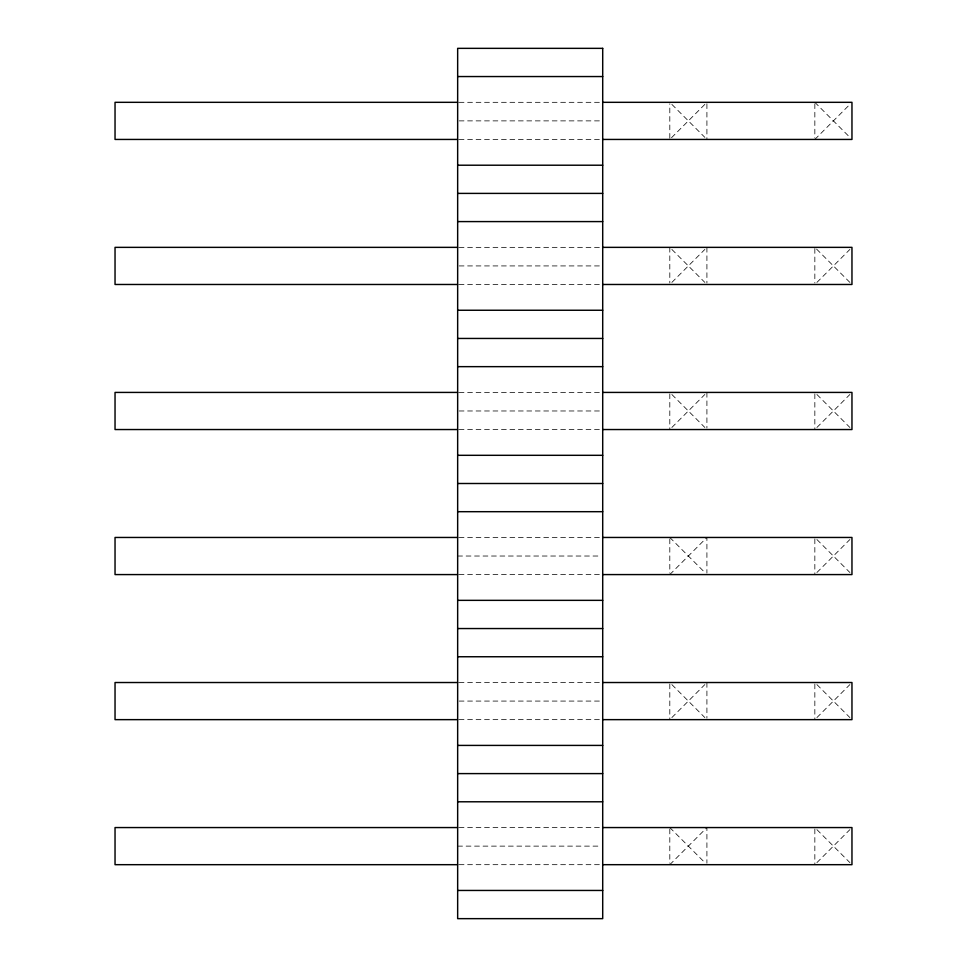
<?xml version="1.0" encoding="UTF-8"?>
<svg xmlns="http://www.w3.org/2000/svg" width="967" height="967" viewBox="0 0 967 967"><rect width="100%" height="100%" fill="white"/><g stroke="black" fill="none" stroke-linecap="round" stroke-linejoin="round"><path stroke-width="0.73" stroke-dasharray="4.83 3.63" d="M704.858 104.388L669.805 139.441L669.805 103.807M671.86 282.412L704.858 249.426M814.843 139.441L849.896 104.388M671.86 427.474L704.858 394.488M816.91 282.412L849.896 249.426M669.805 574.579L706.913 537.459L706.913 573.093M816.91 427.474L849.896 394.488M671.86 717.574L704.858 684.588M816.91 572.512L849.896 539.526M669.805 864.679L706.913 827.559L706.913 863.193M816.91 717.574L849.896 684.588M816.91 862.612L849.896 829.626M459.168 102.321L601.196 102.321M459.168 120.875L601.196 120.875M459.168 139.441L601.196 139.441M459.168 247.359L601.196 247.359M459.168 265.925L602.707 265.925M459.168 284.479L601.196 284.479M459.168 392.421L601.196 392.421M459.168 410.975L602.707 410.975M459.168 429.541L601.196 429.541M459.168 537.459L601.196 537.459M457.657 556.025L601.196 556.025M459.168 574.579L601.196 574.579M459.168 682.521L601.196 682.521M459.168 701.075L602.707 701.075M459.168 719.641L601.196 719.641M459.168 827.559L601.196 827.559M457.657 846.125L601.196 846.125M459.168 864.679L601.196 864.679M814.843 102.321L849.896 137.374M671.86 104.388L704.858 137.374M849.896 282.412L814.843 247.359L814.843 282.993M671.86 249.426L704.858 282.412M816.91 394.488L849.896 427.474M671.86 394.488L704.858 427.474M816.91 539.526L849.896 572.512M669.805 537.459L704.858 572.512M816.91 684.588L849.896 717.574M671.86 684.588L704.858 717.574M816.91 829.626L849.896 862.612M669.805 827.559L704.858 862.612M814.843 103.807L814.843 137.955M814.843 393.907L814.843 429.541M814.843 538.945L814.843 574.579M814.843 684.007L814.843 719.641M814.843 829.045L814.843 864.679M706.913 103.807L706.913 139.441M706.913 247.359L706.913 282.993M706.913 392.421L706.913 428.055M706.913 682.521L706.913 718.155M669.805 247.359L669.805 282.993M669.805 393.907L669.805 429.541M669.805 538.945L669.805 573.093M669.805 684.007L669.805 719.641M669.805 829.045L669.805 863.193"/><path stroke-width="1.45" d="M457.657 76.55L602.707 76.55M457.657 102.321L115.037 102.321L115.037 139.441L457.657 139.441M602.707 102.321L851.963 102.321L851.963 139.441L602.707 139.441M457.657 165.212L602.707 165.212M457.657 193.4L602.707 193.4M457.657 221.588L602.707 221.588M457.657 247.359L115.037 247.359L115.037 284.479L457.657 284.479M602.707 247.359L851.963 247.359L851.963 284.479L602.707 284.479M457.657 310.25L602.707 310.25M457.657 338.45L602.707 338.45M457.657 366.65L602.707 366.65M457.657 392.421L115.037 392.421L115.037 429.541L457.657 429.541M602.707 392.421L851.963 392.421L851.963 429.541L602.707 429.541M457.657 455.312L602.707 455.312M457.657 483.5L602.707 483.5M457.657 511.688L602.707 511.688M457.657 537.459L115.037 537.459L115.037 574.579L457.657 574.579M602.707 537.459L851.963 537.459L851.963 574.579L602.707 574.579M457.657 600.35L602.707 600.35M457.657 628.55L602.707 628.55M457.657 656.75L602.707 656.75M457.657 682.521L115.037 682.521L115.037 719.641L457.657 719.641M602.707 682.521L851.963 682.521L851.963 719.641L602.707 719.641M457.657 745.412L602.707 745.412M457.657 773.6L602.707 773.6M457.657 801.788L602.707 801.788M457.657 827.559L115.037 827.559L115.037 864.679L457.657 864.679M602.707 827.559L851.963 827.559L851.963 864.679L602.707 864.679M457.657 890.45L602.707 890.45M602.707 48.35L457.657 48.35L457.657 918.65L602.707 918.65L602.707 48.35"/></g></svg>
